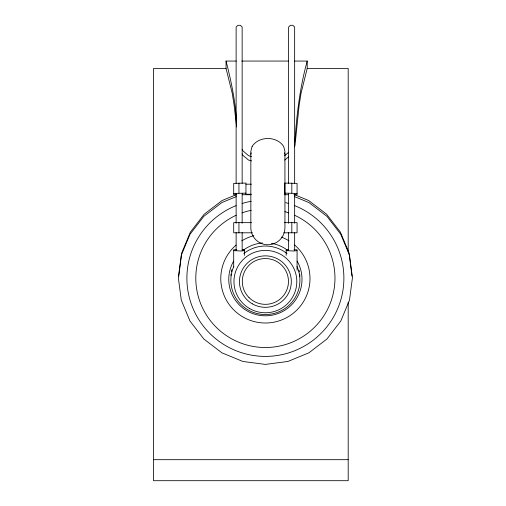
<?xml version="1.0" encoding="UTF-8"?>
<svg xmlns="http://www.w3.org/2000/svg" width="506" height="506" viewBox="0 0 506 506"><rect width="100%" height="100%" fill="white"/><g stroke="black" fill="none" stroke-linecap="round" stroke-linejoin="round"><path stroke-width="0.76" d="M294.606 61.062L307.212 61.062C300.007 87.038 296.775 113.793 294.979 140.655L294.34 142.091M307.212 61.062L307.212 68.449L301.038 93.275L299.09 105.684L294.979 145.513L294.34 146.904M250.837 154.26L251.204 152.856M284.682 155.715L288.743 152.205M284.682 160.092L288.743 156.689M236.492 194.589L222.09 200.534L204.152 214.24L190.389 232.109L181.743 252.911L178.789 276.093M236.334 196.587L221.856 202.564L203.823 216.347L189.984 234.31L181.287 255.233L178.321 277.68L181.287 300.128L189.984 321.044L203.823 339.007L221.856 352.796L242.855 361.455L265.384 364.415L287.92 361.455L308.919 352.796L326.952 339.007L340.785 321.044L349.488 300.128L352.454 277.68L349.488 255.233L340.785 234.31L326.952 216.347L308.919 202.564L294.435 196.587M244.581 250.653L241.394 251.02L233.696 250.653M297.073 250.653L293.885 251.02L286.187 250.653M251.387 194.234L245.948 194.234L245.948 183.077L233.696 183.374L233.696 194.728L236.827 194.728M233.696 193.425L245.948 193.128M236.587 126.955L234.183 105.684L232.235 93.275L226.055 68.449L226.055 61.062L236.302 61.062M241.817 61.062L288.3 61.062M226.049 68.449L153.546 68.449L153.546 480.7L348.191 480.7L348.191 302.126M307.212 68.449L348.191 68.449L348.191 251.634M293.948 194.728L297.073 194.728L297.073 183.374L284.827 183.077L284.827 194.234M245.948 184.19L251.387 184.19M284.827 193.128L297.073 193.425M242.304 194.728L250.913 194.728M284.555 194.728L288.471 194.728M251.577 222.653L233.696 222.653L233.696 232.798L252.475 232.798M284.555 222.653L297.073 222.653L297.073 232.798L283.771 232.798M236.808 249.774L233.696 249.774L233.696 266.94M242.247 249.774L244.581 249.774L244.581 255.34M288.521 249.774L286.187 249.774L286.187 255.34M293.967 249.774L297.073 249.774L297.073 270.166M153.546 459.682L348.191 459.682M251.596 160.902L248.585 160.092L242.791 155.234L242.146 153.843M251.596 156.55L248.585 155.715L242.791 150.699L242.146 149.264M294.283 194.589L308.685 200.534L326.617 214.24L340.38 232.109L349.032 252.911L351.98 276.093M284.562 152.856L284.935 154.26M226.055 61.062C231.122 80.884 235.347 100.896 236.58 121.383M294.65 183.324L294.65 27.065L292.879 25.3L290.381 25.3L288.616 27.065L288.616 183.324M294.65 193.387L294.65 223.266M294.65 232.545L294.65 250.426M291.823 183.077L291.823 193.128M291.823 222.653L291.823 232.798M288.616 193.387L288.616 223.266M288.616 232.545L288.616 250.426M242.153 183.324L242.153 27.065L240.388 25.3L237.89 25.3L236.125 27.065L236.125 183.324M242.153 193.387L242.153 223.266M242.153 232.545L242.153 250.426M238.946 183.077L238.946 193.128M238.946 222.653L238.946 232.798M236.125 193.387L236.125 223.266M236.125 232.545L236.125 250.426M294.663 245.03A44.61 44.446 0 0 1 297.654 309.255A44.61 44.446 0 0 1 233.121 309.255A44.61 44.446 0 0 1 236.106 245.03M241.754 240.869A44.61 44.446 0 0 1 253.841 235.632M281.368 237.067A44.61 44.446 0 0 1 289.015 240.869M297.098 261.083A36.622 36.483 0 0 1 265.384 315.807A36.622 36.483 0 0 1 233.671 261.083M243.386 250.154A36.622 36.483 0 0 1 262.45 242.956M271.267 243.31A36.622 36.483 0 0 1 287.383 250.154M294.568 215.252A69.588 69.328 0 0 1 320.02 321.127A69.588 69.328 0 0 1 210.749 321.127A69.588 69.328 0 0 1 236.201 215.252M242.096 212.862A69.588 69.328 0 0 1 251.21 210.313M284.91 211.647A69.588 69.328 0 0 1 288.673 212.862M294.694 205.638A78.5 78.209 0 0 1 327.825 325.592A78.5 78.209 0 0 1 202.95 325.592A78.5 78.209 0 0 1 236.081 205.638M242.051 203.52A78.5 78.209 0 0 1 251.216 201.268M285.707 202.647A78.5 78.209 0 0 1 288.724 203.52M230.932 275.574A34.528 34.256 0 0 1 231.059 274.075M231.381 271.849A34.528 34.256 0 0 1 231.849 269.654M299.097 270.381A34.528 34.256 0 0 1 299.388 271.849M299.71 274.075A34.528 34.256 0 0 1 299.881 276.32M296.99 266.491A34.528 34.256 0 0 1 265.384 314.542A34.528 34.256 0 0 1 233.778 266.491M243.765 253.576A34.528 34.256 0 0 1 287.003 253.576M252.133 146.354L250.837 151.275L250.837 227.725A17.052 17.052 0 0 0 267.883 244.771A17.052 17.052 0 0 0 284.935 227.725L284.935 151.275L283.638 146.354C276.731 135.893 259.034 135.893 252.133 146.354M249.673 308.59A31.423 31.176 0 0 0 296.807 281.589A31.423 31.176 0 0 0 249.673 254.594A31.423 31.176 0 0 0 249.673 308.59M252.418 303.878A25.939 25.73 0 0 0 291.323 281.589A25.939 25.73 0 0 0 252.418 259.306A25.939 25.73 0 0 0 252.418 303.878M249.066 297.636A23.086 22.903 0 0 0 287.686 287.37A23.086 22.903 0 0 0 259.407 259.319A23.086 22.903 0 0 0 249.066 297.636"/></g></svg>
